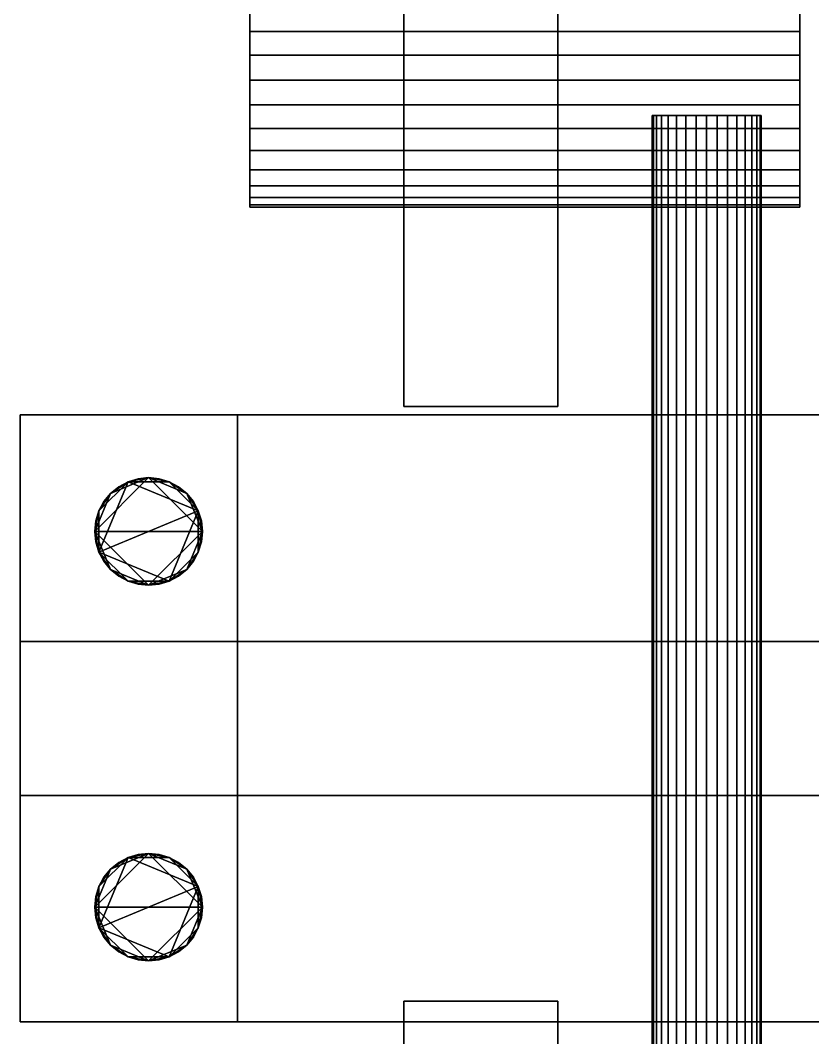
# Model space of a CAD drawing. Header units: metres. Extents: x 0 to 34.6, y -10.7 to 20.6.
# Drawn here: x 0.0964 to 0.1747, y 5.3934 to 5.494 of the extents above; entities that cross this region are included whole.
import ezdxf

# ---------------------------------------------------------------- set-up
doc = ezdxf.new("R2010")
doc.units = ezdxf.units.M
doc.header["$MEASUREMENT"] = 0
doc.layers.get('0').update_dxf_attribs({"linetype": 'CONTINUOUS'})

msp = doc.modelspace()

# ---------------------------------------------------------------- linework, layer by layer
for points in [[(0.1343, 6.99705, 2.5), (0.1343, 6.99705, 2.5), (0.1343, 5.45584, 2.5)], [(0.14954, 6.99705, 2.5), (0.1343, 6.99705, 2.5), (0.1343, 5.45584, 2.5), (0.14954, 5.45584, 2.5)], [(0.1343, 6.99705, 2.5), (0.14954, 6.99705, 2.5), (0.14954, 5.45584, 2.5), (0.1343, 5.45584, 2.5)], [(0.17345, 5.48811, 2.5), (0.17345, 5.497, 2.5), (0.17345, 5.50068, 2.5)], [(0.17345, 5.50068, 2.5), (0.17345, 5.497, 2.5), (0.17345, 5.48811, 2.5)], [(0.17345, 5.48811, 2.5), (0.17345, 5.50068, 2.5), (0.17345, 5.48811, 2.5)], [(0.17345, 5.48811, 2.5), (0.17345, 5.497, 2.5), (0.17345, 5.50068, 2.5)], [(0.17345, 5.50068, 2.5), (0.17345, 5.497, 2.5), (0.17345, 5.48811, 2.5)], [(0.17345, 5.48811, 2.5), (0.17345, 5.50068, 2.5), (0.17345, 5.48811, 2.5)], [(0.11907, 5.49292, 2.5), (0.11907, 5.497, 2.5), (0.11907, 5.49972, 2.5)], [(0.11907, 5.49972, 2.5), (0.11907, 5.497, 2.5), (0.11907, 5.49292, 2.5)], [(0.11907, 5.4833, 2.5), (0.11907, 5.49292, 2.5), (0.11907, 5.49972, 2.5)], [(0.11907, 5.49972, 2.5), (0.11907, 5.49972, 2.5), (0.11907, 5.49292, 2.5)], [(0.11907, 5.4833, 2.5), (0.11907, 5.49972, 2.5), (0.11907, 5.49292, 2.5)], [(0.11907, 5.49292, 2.5), (0.11907, 5.497, 2.5), (0.11907, 5.49972, 2.5)], [(0.11907, 5.49972, 2.5), (0.11907, 5.497, 2.5), (0.11907, 5.49292, 2.5)], [(0.11907, 5.4833, 2.5), (0.11907, 5.49292, 2.5), (0.11907, 5.49972, 2.5)], [(0.11907, 5.49972, 2.5), (0.11907, 5.49972, 2.5), (0.11907, 5.49292, 2.5)], [(0.11907, 5.4833, 2.5), (0.11907, 5.49972, 2.5), (0.11907, 5.49292, 2.5)], [(0.11907, 5.49292, 2.5), (0.11907, 5.49509, 2.5), (0.11907, 5.497, 2.5)], [(0.11907, 5.497, 2.5), (0.11907, 5.49509, 2.5), (0.11907, 5.49292, 2.5)], [(0.11907, 5.49292, 2.5), (0.11907, 5.49509, 2.5), (0.11907, 5.497, 2.5)], [(0.11907, 5.497, 2.5), (0.11907, 5.49509, 2.5), (0.11907, 5.49292, 2.5)], [(0.17345, 5.49292, 2.5), (0.17345, 5.49509, 2.5), (0.17345, 5.497, 2.5)], [(0.17345, 5.497, 2.5), (0.17345, 5.49509, 2.5), (0.17345, 5.49292, 2.5)], [(0.17345, 5.48811, 2.5), (0.17345, 5.49292, 2.5), (0.17345, 5.497, 2.5)], [(0.17345, 5.497, 2.5), (0.17345, 5.49292, 2.5), (0.17345, 5.48811, 2.5)], [(0.17345, 5.49292, 2.5), (0.17345, 5.49509, 2.5), (0.17345, 5.497, 2.5)], [(0.17345, 5.497, 2.5), (0.17345, 5.49509, 2.5), (0.17345, 5.49292, 2.5)], [(0.17345, 5.48811, 2.5), (0.17345, 5.49292, 2.5), (0.17345, 5.497, 2.5)], [(0.17345, 5.497, 2.5), (0.17345, 5.49292, 2.5), (0.17345, 5.48811, 2.5)], [(0.17345, 5.49292, 2.5), (0.17345, 5.49509, 2.5), (0.11907, 5.49509, 2.5), (0.11907, 5.49292, 2.5)], [(0.17345, 5.49509, 2.5), (0.17345, 5.49292, 2.5), (0.11907, 5.49292, 2.5), (0.11907, 5.49509, 2.5)], [(0.17345, 5.49292, 2.5), (0.17345, 5.49509, 2.5), (0.11907, 5.49509, 2.5), (0.11907, 5.49292, 2.5)], [(0.17345, 5.49509, 2.5), (0.17345, 5.49292, 2.5), (0.11907, 5.49292, 2.5), (0.11907, 5.49509, 2.5)], [(0.11907, 5.49292, 2.5), (0.11907, 5.49056, 2.5), (0.11907, 5.48811, 2.5)], [(0.11907, 5.48811, 2.5), (0.11907, 5.49056, 2.5), (0.11907, 5.49292, 2.5)], [(0.11907, 5.49292, 2.5), (0.11907, 5.48811, 2.5), (0.11907, 5.4833, 2.5)], [(0.11907, 5.4833, 2.5), (0.11907, 5.48811, 2.5), (0.11907, 5.49292, 2.5)], [(0.11907, 5.49292, 2.5), (0.11907, 5.4833, 2.5), (0.11907, 5.4765, 2.5)], [(0.11907, 5.49292, 2.5), (0.11907, 5.4765, 2.5), (0.11907, 5.4833, 2.5)], [(0.17345, 5.49056, 2.5), (0.17345, 5.49292, 2.5), (0.11907, 5.49292, 2.5), (0.11907, 5.49056, 2.5)], [(0.17345, 5.49292, 2.5), (0.17345, 5.49056, 2.5), (0.11907, 5.49056, 2.5), (0.11907, 5.49292, 2.5)], [(0.11907, 5.49292, 2.5), (0.11907, 5.49056, 2.5), (0.11907, 5.48811, 2.5)], [(0.11907, 5.48811, 2.5), (0.11907, 5.49056, 2.5), (0.11907, 5.49292, 2.5)], [(0.11907, 5.49292, 2.5), (0.11907, 5.48811, 2.5), (0.11907, 5.4833, 2.5)], [(0.11907, 5.4833, 2.5), (0.11907, 5.48811, 2.5), (0.11907, 5.49292, 2.5)], [(0.11907, 5.49292, 2.5), (0.11907, 5.4833, 2.5), (0.11907, 5.4765, 2.5)], [(0.11907, 5.49292, 2.5), (0.11907, 5.4765, 2.5), (0.11907, 5.4833, 2.5)], [(0.17345, 5.49056, 2.5), (0.17345, 5.49292, 2.5), (0.11907, 5.49292, 2.5), (0.11907, 5.49056, 2.5)], [(0.17345, 5.49292, 2.5), (0.17345, 5.49056, 2.5), (0.11907, 5.49056, 2.5), (0.11907, 5.49292, 2.5)], [(0.17345, 5.48811, 2.5), (0.17345, 5.49056, 2.5), (0.17345, 5.49292, 2.5)], [(0.17345, 5.49292, 2.5), (0.17345, 5.49056, 2.5), (0.17345, 5.48811, 2.5)], [(0.17345, 5.48811, 2.5), (0.17345, 5.49056, 2.5), (0.17345, 5.49292, 2.5)], [(0.17345, 5.49292, 2.5), (0.17345, 5.49056, 2.5), (0.17345, 5.48811, 2.5)], [(0.17345, 5.49056, 2.5), (0.17345, 5.48811, 2.5), (0.11907, 5.48811, 2.5), (0.11907, 5.49056, 2.5)], [(0.17345, 5.48811, 2.5), (0.17345, 5.49056, 2.5), (0.11907, 5.49056, 2.5), (0.11907, 5.48811, 2.5)], [(0.17345, 5.49056, 2.5), (0.17345, 5.48811, 2.5), (0.11907, 5.48811, 2.5), (0.11907, 5.49056, 2.5)], [(0.17345, 5.48811, 2.5), (0.17345, 5.49056, 2.5), (0.11907, 5.49056, 2.5), (0.11907, 5.48811, 2.5)], [(0.11907, 5.48811, 2.5), (0.11907, 5.48566, 2.5), (0.11907, 5.4833, 2.5)], [(0.11907, 5.4833, 2.5), (0.11907, 5.48566, 2.5), (0.11907, 5.48811, 2.5)], [(0.17345, 5.48566, 2.5), (0.17345, 5.48811, 2.5), (0.11907, 5.48811, 2.5), (0.11907, 5.48566, 2.5)], [(0.17345, 5.48811, 2.5), (0.17345, 5.48566, 2.5), (0.11907, 5.48566, 2.5), (0.11907, 5.48811, 2.5)], [(0.11907, 5.48811, 2.5), (0.11907, 5.48566, 2.5), (0.11907, 5.4833, 2.5)], [(0.11907, 5.4833, 2.5), (0.11907, 5.48566, 2.5), (0.11907, 5.48811, 2.5)], [(0.17345, 5.48566, 2.5), (0.17345, 5.48811, 2.5), (0.11907, 5.48811, 2.5), (0.11907, 5.48566, 2.5)], [(0.17345, 5.48811, 2.5), (0.17345, 5.48566, 2.5), (0.11907, 5.48566, 2.5), (0.11907, 5.48811, 2.5)], [(0.17345, 5.48811, 2.5), (0.17345, 5.48566, 2.5), (0.17345, 5.4833, 2.5)], [(0.17345, 5.4833, 2.5), (0.17345, 5.48566, 2.5), (0.17345, 5.48811, 2.5)], [(0.17345, 5.48811, 2.5), (0.17345, 5.4833, 2.5), (0.17345, 5.47922, 2.5)], [(0.17345, 5.47922, 2.5), (0.17345, 5.4833, 2.5), (0.17345, 5.48811, 2.5)], [(0.17345, 5.48811, 2.5), (0.17345, 5.47922, 2.5), (0.17345, 5.47554, 2.5)], [(0.17345, 5.47554, 2.5), (0.17345, 5.47922, 2.5), (0.17345, 5.48811, 2.5)], [(0.17345, 5.48811, 2.5), (0.17345, 5.47554, 2.5), (0.17345, 5.48811, 2.5)], [(0.17345, 5.48811, 2.5), (0.17345, 5.48566, 2.5), (0.17345, 5.4833, 2.5)], [(0.17345, 5.4833, 2.5), (0.17345, 5.48566, 2.5), (0.17345, 5.48811, 2.5)], [(0.17345, 5.48811, 2.5), (0.17345, 5.4833, 2.5), (0.17345, 5.47922, 2.5)], [(0.17345, 5.47922, 2.5), (0.17345, 5.4833, 2.5), (0.17345, 5.48811, 2.5)], [(0.17345, 5.48811, 2.5), (0.17345, 5.47922, 2.5), (0.17345, 5.47554, 2.5)], [(0.17345, 5.47554, 2.5), (0.17345, 5.47922, 2.5), (0.17345, 5.48811, 2.5)], [(0.17345, 5.48811, 2.5), (0.17345, 5.47554, 2.5), (0.17345, 5.48811, 2.5)], [(0.17345, 5.48566, 2.5), (0.17345, 5.4833, 2.5), (0.11907, 5.4833, 2.5), (0.11907, 5.48566, 2.5)], [(0.17345, 5.4833, 2.5), (0.17345, 5.48566, 2.5), (0.11907, 5.48566, 2.5), (0.11907, 5.4833, 2.5)], [(0.17345, 5.48566, 2.5), (0.17345, 5.4833, 2.5), (0.11907, 5.4833, 2.5), (0.11907, 5.48566, 2.5)], [(0.17345, 5.4833, 2.5), (0.17345, 5.48566, 2.5), (0.11907, 5.48566, 2.5), (0.11907, 5.4833, 2.5)], [(0.15928, 5.48459, 2.5), (0.15898, 5.48459, 2.5), (0.15888, 5.48459, 2.5)], [(0.15888, 5.48459, 2.5), (0.15898, 5.48459, 2.5), (0.15928, 5.48459, 2.5)], [(0.16045, 5.48459, 2.5), (0.15928, 5.48459, 2.5), (0.15888, 5.48459, 2.5)], [(0.15888, 5.48459, 2.5), (0.15928, 5.48459, 2.5), (0.16045, 5.48459, 2.5)], [(0.16425, 5.48459, 2.5), (0.16045, 5.48459, 2.5), (0.15888, 5.48459, 2.5)], [(0.15888, 5.48459, 2.5), (0.16045, 5.48459, 2.5), (0.16425, 5.48459, 2.5)], [(0.16425, 5.48459, 2.5), (0.15888, 5.48459, 2.5), (0.16425, 5.48459, 2.5)], [(0.15928, 5.48459, 2.5), (0.15898, 5.48459, 2.5), (0.15888, 5.48459, 2.5)], [(0.15888, 5.48459, 2.5), (0.15898, 5.48459, 2.5), (0.15928, 5.48459, 2.5)], [(0.16045, 5.48459, 2.5), (0.15928, 5.48459, 2.5), (0.15888, 5.48459, 2.5)], [(0.15888, 5.48459, 2.5), (0.15928, 5.48459, 2.5), (0.16045, 5.48459, 2.5)], [(0.16425, 5.48459, 2.5), (0.16045, 5.48459, 2.5), (0.15888, 5.48459, 2.5)], [(0.15888, 5.48459, 2.5), (0.16045, 5.48459, 2.5), (0.16425, 5.48459, 2.5)], [(0.16425, 5.48459, 2.5), (0.15888, 5.48459, 2.5), (0.16425, 5.48459, 2.5)], [(0.15898, 5.36829, 2.5), (0.15888, 5.36829, 2.5), (0.15888, 5.48459, 2.5), (0.15898, 5.48459, 2.5)], [(0.15888, 5.36829, 2.5), (0.15898, 5.36829, 2.5), (0.15898, 5.48459, 2.5), (0.15888, 5.48459, 2.5)], [(0.15898, 5.36829, 2.5), (0.15888, 5.36829, 2.5), (0.15888, 5.48459, 2.5), (0.15898, 5.48459, 2.5)], [(0.15888, 5.36829, 2.5), (0.15898, 5.36829, 2.5), (0.15898, 5.48459, 2.5), (0.15888, 5.48459, 2.5)], [(0.15928, 5.36829, 2.5), (0.15898, 5.36829, 2.5), (0.15898, 5.48459, 2.5), (0.15928, 5.48459, 2.5)], [(0.15898, 5.36829, 2.5), (0.15928, 5.36829, 2.5), (0.15928, 5.48459, 2.5), (0.15898, 5.48459, 2.5)], [(0.15928, 5.36829, 2.5), (0.15898, 5.36829, 2.5), (0.15898, 5.48459, 2.5), (0.15928, 5.48459, 2.5)], [(0.15898, 5.36829, 2.5), (0.15928, 5.36829, 2.5), (0.15928, 5.48459, 2.5), (0.15898, 5.48459, 2.5)], [(0.16045, 5.48459, 2.5), (0.15978, 5.48459, 2.5), (0.15928, 5.48459, 2.5)], [(0.15928, 5.48459, 2.5), (0.15978, 5.48459, 2.5), (0.16045, 5.48459, 2.5)], [(0.16045, 5.48459, 2.5), (0.15978, 5.48459, 2.5), (0.15928, 5.48459, 2.5)], [(0.15928, 5.48459, 2.5), (0.15978, 5.48459, 2.5), (0.16045, 5.48459, 2.5)], [(0.15978, 5.36829, 2.5), (0.15928, 5.36829, 2.5), (0.15928, 5.48459, 2.5), (0.15978, 5.48459, 2.5)], [(0.15928, 5.36829, 2.5), (0.15978, 5.36829, 2.5), (0.15978, 5.48459, 2.5), (0.15928, 5.48459, 2.5)], [(0.15978, 5.36829, 2.5), (0.15928, 5.36829, 2.5), (0.15928, 5.48459, 2.5), (0.15978, 5.48459, 2.5)], [(0.15928, 5.36829, 2.5), (0.15978, 5.36829, 2.5), (0.15978, 5.48459, 2.5), (0.15928, 5.48459, 2.5)], [(0.16045, 5.36829, 2.5), (0.15978, 5.36829, 2.5), (0.15978, 5.48459, 2.5), (0.16045, 5.48459, 2.5)], [(0.16045, 5.36829, 2.5), (0.15978, 5.36829, 2.5), (0.15978, 5.48459, 2.5), (0.16045, 5.48459, 2.5)], [(0.15978, 5.36829, 2.5), (0.16045, 5.36829, 2.5), (0.16045, 5.48459, 2.5), (0.15978, 5.48459, 2.5)], [(0.15978, 5.36829, 2.5), (0.16045, 5.36829, 2.5), (0.16045, 5.48459, 2.5), (0.15978, 5.48459, 2.5)], [(0.16219, 5.48459, 2.5), (0.16126, 5.48459, 2.5), (0.16045, 5.48459, 2.5)], [(0.16045, 5.48459, 2.5), (0.16126, 5.48459, 2.5), (0.16219, 5.48459, 2.5)], [(0.16425, 5.48459, 2.5), (0.16219, 5.48459, 2.5), (0.16045, 5.48459, 2.5)], [(0.16045, 5.48459, 2.5), (0.16219, 5.48459, 2.5), (0.16425, 5.48459, 2.5)], [(0.16219, 5.48459, 2.5), (0.16126, 5.48459, 2.5), (0.16045, 5.48459, 2.5)], [(0.16045, 5.48459, 2.5), (0.16126, 5.48459, 2.5), (0.16219, 5.48459, 2.5)], [(0.16425, 5.48459, 2.5), (0.16219, 5.48459, 2.5), (0.16045, 5.48459, 2.5)], [(0.16045, 5.48459, 2.5), (0.16219, 5.48459, 2.5), (0.16425, 5.48459, 2.5)], [(0.16126, 5.36829, 2.5), (0.16045, 5.36829, 2.5), (0.16045, 5.48459, 2.5), (0.16126, 5.48459, 2.5)], [(0.16126, 5.36829, 2.5), (0.16045, 5.36829, 2.5), (0.16045, 5.48459, 2.5), (0.16126, 5.48459, 2.5)], [(0.16045, 5.36829, 2.5), (0.16126, 5.36829, 2.5), (0.16126, 5.48459, 2.5), (0.16045, 5.48459, 2.5)], [(0.16045, 5.36829, 2.5), (0.16126, 5.36829, 2.5), (0.16126, 5.48459, 2.5), (0.16045, 5.48459, 2.5)], [(0.16219, 5.36829, 2.5), (0.16126, 5.36829, 2.5), (0.16126, 5.48459, 2.5), (0.16219, 5.48459, 2.5)], [(0.16219, 5.36829, 2.5), (0.16126, 5.36829, 2.5), (0.16126, 5.48459, 2.5), (0.16219, 5.48459, 2.5)], [(0.16126, 5.36829, 2.5), (0.16219, 5.36829, 2.5), (0.16219, 5.48459, 2.5), (0.16126, 5.48459, 2.5)], [(0.16126, 5.36829, 2.5), (0.16219, 5.36829, 2.5), (0.16219, 5.48459, 2.5), (0.16126, 5.48459, 2.5)], [(0.16425, 5.48459, 2.5), (0.1632, 5.48459, 2.5), (0.16219, 5.48459, 2.5)], [(0.16219, 5.48459, 2.5), (0.1632, 5.48459, 2.5), (0.16425, 5.48459, 2.5)], [(0.16425, 5.48459, 2.5), (0.1632, 5.48459, 2.5), (0.16219, 5.48459, 2.5)], [(0.16219, 5.48459, 2.5), (0.1632, 5.48459, 2.5), (0.16425, 5.48459, 2.5)], [(0.1632, 5.36829, 2.5), (0.16219, 5.36829, 2.5), (0.16219, 5.48459, 2.5), (0.1632, 5.48459, 2.5)], [(0.1632, 5.36829, 2.5), (0.16219, 5.36829, 2.5), (0.16219, 5.48459, 2.5), (0.1632, 5.48459, 2.5)], [(0.16219, 5.36829, 2.5), (0.1632, 5.36829, 2.5), (0.1632, 5.48459, 2.5), (0.16219, 5.48459, 2.5)], [(0.16219, 5.36829, 2.5), (0.1632, 5.36829, 2.5), (0.1632, 5.48459, 2.5), (0.16219, 5.48459, 2.5)], [(0.16425, 5.36829, 2.5), (0.1632, 5.36829, 2.5), (0.1632, 5.48459, 2.5), (0.16425, 5.48459, 2.5)], [(0.16425, 5.36829, 2.5), (0.1632, 5.36829, 2.5), (0.1632, 5.48459, 2.5), (0.16425, 5.48459, 2.5)], [(0.1632, 5.36829, 2.5), (0.16425, 5.36829, 2.5), (0.16425, 5.48459, 2.5), (0.1632, 5.48459, 2.5)], [(0.1632, 5.36829, 2.5), (0.16425, 5.36829, 2.5), (0.16425, 5.48459, 2.5), (0.1632, 5.48459, 2.5)], [(0.16425, 5.48459, 2.5), (0.1653, 5.48459, 2.5), (0.16631, 5.48459, 2.5)], [(0.16631, 5.48459, 2.5), (0.1653, 5.48459, 2.5), (0.16425, 5.48459, 2.5)], [(0.16425, 5.48459, 2.5), (0.16631, 5.48459, 2.5), (0.16805, 5.48459, 2.5)], [(0.16805, 5.48459, 2.5), (0.16631, 5.48459, 2.5), (0.16425, 5.48459, 2.5)], [(0.16425, 5.48459, 2.5), (0.16805, 5.48459, 2.5), (0.16963, 5.48459, 2.5)], [(0.16963, 5.48459, 2.5), (0.16805, 5.48459, 2.5), (0.16425, 5.48459, 2.5)], [(0.16425, 5.48459, 2.5), (0.16963, 5.48459, 2.5), (0.16425, 5.48459, 2.5)], [(0.16425, 5.48459, 2.5), (0.1653, 5.48459, 2.5), (0.16631, 5.48459, 2.5)], [(0.16631, 5.48459, 2.5), (0.1653, 5.48459, 2.5), (0.16425, 5.48459, 2.5)], [(0.16425, 5.48459, 2.5), (0.16631, 5.48459, 2.5), (0.16805, 5.48459, 2.5)], [(0.16805, 5.48459, 2.5), (0.16631, 5.48459, 2.5), (0.16425, 5.48459, 2.5)], [(0.16425, 5.48459, 2.5), (0.16805, 5.48459, 2.5), (0.16963, 5.48459, 2.5)], [(0.16963, 5.48459, 2.5), (0.16805, 5.48459, 2.5), (0.16425, 5.48459, 2.5)], [(0.16425, 5.48459, 2.5), (0.16963, 5.48459, 2.5), (0.16425, 5.48459, 2.5)], [(0.16425, 5.36829, 2.5), (0.1653, 5.36829, 2.5), (0.1653, 5.48459, 2.5), (0.16425, 5.48459, 2.5)], [(0.1653, 5.36829, 2.5), (0.16425, 5.36829, 2.5), (0.16425, 5.48459, 2.5), (0.1653, 5.48459, 2.5)], [(0.1653, 5.36829, 2.5), (0.16425, 5.36829, 2.5), (0.16425, 5.48459, 2.5), (0.1653, 5.48459, 2.5)], [(0.16425, 5.36829, 2.5), (0.1653, 5.36829, 2.5), (0.1653, 5.48459, 2.5), (0.16425, 5.48459, 2.5)], [(0.1653, 5.36829, 2.5), (0.16631, 5.36829, 2.5), (0.16631, 5.48459, 2.5), (0.1653, 5.48459, 2.5)], [(0.16631, 5.36829, 2.5), (0.1653, 5.36829, 2.5), (0.1653, 5.48459, 2.5), (0.16631, 5.48459, 2.5)], [(0.16631, 5.36829, 2.5), (0.1653, 5.36829, 2.5), (0.1653, 5.48459, 2.5), (0.16631, 5.48459, 2.5)], [(0.1653, 5.36829, 2.5), (0.16631, 5.36829, 2.5), (0.16631, 5.48459, 2.5), (0.1653, 5.48459, 2.5)], [(0.16631, 5.48459, 2.5), (0.16724, 5.48459, 2.5), (0.16805, 5.48459, 2.5)], [(0.16805, 5.48459, 2.5), (0.16724, 5.48459, 2.5), (0.16631, 5.48459, 2.5)], [(0.16631, 5.48459, 2.5), (0.16724, 5.48459, 2.5), (0.16805, 5.48459, 2.5)], [(0.16805, 5.48459, 2.5), (0.16724, 5.48459, 2.5), (0.16631, 5.48459, 2.5)], [(0.16631, 5.36829, 2.5), (0.16724, 5.36829, 2.5), (0.16724, 5.48459, 2.5), (0.16631, 5.48459, 2.5)], [(0.16724, 5.36829, 2.5), (0.16631, 5.36829, 2.5), (0.16631, 5.48459, 2.5), (0.16724, 5.48459, 2.5)], [(0.16724, 5.36829, 2.5), (0.16631, 5.36829, 2.5), (0.16631, 5.48459, 2.5), (0.16724, 5.48459, 2.5)], [(0.16631, 5.36829, 2.5), (0.16724, 5.36829, 2.5), (0.16724, 5.48459, 2.5), (0.16631, 5.48459, 2.5)], [(0.16724, 5.36829, 2.5), (0.16805, 5.36829, 2.5), (0.16805, 5.48459, 2.5), (0.16724, 5.48459, 2.5)], [(0.16805, 5.36829, 2.5), (0.16724, 5.36829, 2.5), (0.16724, 5.48459, 2.5), (0.16805, 5.48459, 2.5)], [(0.16805, 5.36829, 2.5), (0.16724, 5.36829, 2.5), (0.16724, 5.48459, 2.5), (0.16805, 5.48459, 2.5)], [(0.16724, 5.36829, 2.5), (0.16805, 5.36829, 2.5), (0.16805, 5.48459, 2.5), (0.16724, 5.48459, 2.5)], [(0.16805, 5.48459, 2.5), (0.16872, 5.48459, 2.5), (0.16922, 5.48459, 2.5)], [(0.16922, 5.48459, 2.5), (0.16872, 5.48459, 2.5), (0.16805, 5.48459, 2.5)], [(0.16805, 5.48459, 2.5), (0.16922, 5.48459, 2.5), (0.16963, 5.48459, 2.5)], [(0.16963, 5.48459, 2.5), (0.16922, 5.48459, 2.5), (0.16805, 5.48459, 2.5)], [(0.16805, 5.48459, 2.5), (0.16872, 5.48459, 2.5), (0.16922, 5.48459, 2.5)], [(0.16922, 5.48459, 2.5), (0.16872, 5.48459, 2.5), (0.16805, 5.48459, 2.5)], [(0.16805, 5.48459, 2.5), (0.16922, 5.48459, 2.5), (0.16963, 5.48459, 2.5)], [(0.16963, 5.48459, 2.5), (0.16922, 5.48459, 2.5), (0.16805, 5.48459, 2.5)], [(0.16805, 5.36829, 2.5), (0.16872, 5.36829, 2.5), (0.16872, 5.48459, 2.5), (0.16805, 5.48459, 2.5)], [(0.16872, 5.36829, 2.5), (0.16805, 5.36829, 2.5), (0.16805, 5.48459, 2.5), (0.16872, 5.48459, 2.5)], [(0.16872, 5.36829, 2.5), (0.16805, 5.36829, 2.5), (0.16805, 5.48459, 2.5), (0.16872, 5.48459, 2.5)], [(0.16805, 5.36829, 2.5), (0.16872, 5.36829, 2.5), (0.16872, 5.48459, 2.5), (0.16805, 5.48459, 2.5)], [(0.16922, 5.36829, 2.5), (0.16872, 5.36829, 2.5), (0.16872, 5.48459, 2.5), (0.16922, 5.48459, 2.5)], [(0.16872, 5.36829, 2.5), (0.16922, 5.36829, 2.5), (0.16922, 5.48459, 2.5), (0.16872, 5.48459, 2.5)], [(0.16922, 5.36829, 2.5), (0.16872, 5.36829, 2.5), (0.16872, 5.48459, 2.5), (0.16922, 5.48459, 2.5)], [(0.16872, 5.36829, 2.5), (0.16922, 5.36829, 2.5), (0.16922, 5.48459, 2.5), (0.16872, 5.48459, 2.5)], [(0.16922, 5.48459, 2.5), (0.16953, 5.48459, 2.5), (0.16963, 5.48459, 2.5)], [(0.16963, 5.48459, 2.5), (0.16953, 5.48459, 2.5), (0.16922, 5.48459, 2.5)], [(0.16922, 5.48459, 2.5), (0.16953, 5.48459, 2.5), (0.16963, 5.48459, 2.5)], [(0.16963, 5.48459, 2.5), (0.16953, 5.48459, 2.5), (0.16922, 5.48459, 2.5)], [(0.16922, 5.36829, 2.5), (0.16953, 5.36829, 2.5), (0.16953, 5.48459, 2.5), (0.16922, 5.48459, 2.5)], [(0.16953, 5.36829, 2.5), (0.16922, 5.36829, 2.5), (0.16922, 5.48459, 2.5), (0.16953, 5.48459, 2.5)], [(0.16922, 5.36829, 2.5), (0.16953, 5.36829, 2.5), (0.16953, 5.48459, 2.5), (0.16922, 5.48459, 2.5)], [(0.16953, 5.36829, 2.5), (0.16922, 5.36829, 2.5), (0.16922, 5.48459, 2.5), (0.16953, 5.48459, 2.5)], [(0.16953, 5.36829, 2.5), (0.16963, 5.36829, 2.5), (0.16963, 5.48459, 2.5), (0.16953, 5.48459, 2.5)], [(0.16963, 5.36829, 2.5), (0.16953, 5.36829, 2.5), (0.16953, 5.48459, 2.5), (0.16963, 5.48459, 2.5)], [(0.16953, 5.36829, 2.5), (0.16963, 5.36829, 2.5), (0.16963, 5.48459, 2.5), (0.16953, 5.48459, 2.5)], [(0.16963, 5.36829, 2.5), (0.16953, 5.36829, 2.5), (0.16953, 5.48459, 2.5), (0.16963, 5.48459, 2.5)], [(0.11907, 5.4833, 2.5), (0.11907, 5.48113, 2.5), (0.11907, 5.47922, 2.5)], [(0.11907, 5.47922, 2.5), (0.11907, 5.48113, 2.5), (0.11907, 5.4833, 2.5)], [(0.11907, 5.4833, 2.5), (0.11907, 5.47922, 2.5), (0.11907, 5.4765, 2.5)], [(0.11907, 5.4765, 2.5), (0.11907, 5.47922, 2.5), (0.11907, 5.4833, 2.5)], [(0.11907, 5.4765, 2.5), (0.11907, 5.4765, 2.5), (0.11907, 5.4833, 2.5)], [(0.17345, 5.4833, 2.5), (0.17345, 5.48113, 2.5), (0.11907, 5.48113, 2.5), (0.11907, 5.4833, 2.5)], [(0.17345, 5.48113, 2.5), (0.17345, 5.4833, 2.5), (0.11907, 5.4833, 2.5), (0.11907, 5.48113, 2.5)], [(0.11907, 5.4833, 2.5), (0.11907, 5.48113, 2.5), (0.11907, 5.47922, 2.5)], [(0.11907, 5.47922, 2.5), (0.11907, 5.48113, 2.5), (0.11907, 5.4833, 2.5)], [(0.11907, 5.4833, 2.5), (0.11907, 5.47922, 2.5), (0.11907, 5.4765, 2.5)], [(0.11907, 5.4765, 2.5), (0.11907, 5.47922, 2.5), (0.11907, 5.4833, 2.5)], [(0.11907, 5.4765, 2.5), (0.11907, 5.4765, 2.5), (0.11907, 5.4833, 2.5)], [(0.17345, 5.4833, 2.5), (0.17345, 5.48113, 2.5), (0.11907, 5.48113, 2.5), (0.11907, 5.4833, 2.5)], [(0.17345, 5.48113, 2.5), (0.17345, 5.4833, 2.5), (0.11907, 5.4833, 2.5), (0.11907, 5.48113, 2.5)], [(0.17345, 5.4833, 2.5), (0.17345, 5.48113, 2.5), (0.17345, 5.47922, 2.5)], [(0.17345, 5.47922, 2.5), (0.17345, 5.48113, 2.5), (0.17345, 5.4833, 2.5)], [(0.17345, 5.4833, 2.5), (0.17345, 5.48113, 2.5), (0.17345, 5.47922, 2.5)], [(0.17345, 5.47922, 2.5), (0.17345, 5.48113, 2.5), (0.17345, 5.4833, 2.5)], [(0.17345, 5.48113, 2.5), (0.17345, 5.47922, 2.5), (0.11907, 5.47922, 2.5), (0.11907, 5.48113, 2.5)], [(0.17345, 5.47922, 2.5), (0.17345, 5.48113, 2.5), (0.11907, 5.48113, 2.5), (0.11907, 5.47922, 2.5)], [(0.17345, 5.48113, 2.5), (0.17345, 5.47922, 2.5), (0.11907, 5.47922, 2.5), (0.11907, 5.48113, 2.5)], [(0.17345, 5.47922, 2.5), (0.17345, 5.48113, 2.5), (0.11907, 5.48113, 2.5), (0.11907, 5.47922, 2.5)], [(0.11907, 5.47922, 2.5), (0.11907, 5.47766, 2.5), (0.11907, 5.4765, 2.5)], [(0.11907, 5.4765, 2.5), (0.11907, 5.47766, 2.5), (0.11907, 5.47922, 2.5)], [(0.17345, 5.47922, 2.5), (0.17345, 5.47766, 2.5), (0.11907, 5.47766, 2.5), (0.11907, 5.47922, 2.5)], [(0.17345, 5.47766, 2.5), (0.17345, 5.47922, 2.5), (0.11907, 5.47922, 2.5), (0.11907, 5.47766, 2.5)], [(0.11907, 5.47922, 2.5), (0.11907, 5.47766, 2.5), (0.11907, 5.4765, 2.5)], [(0.11907, 5.4765, 2.5), (0.11907, 5.47766, 2.5), (0.11907, 5.47922, 2.5)], [(0.17345, 5.47922, 2.5), (0.17345, 5.47766, 2.5), (0.11907, 5.47766, 2.5), (0.11907, 5.47922, 2.5)], [(0.17345, 5.47766, 2.5), (0.17345, 5.47922, 2.5), (0.11907, 5.47922, 2.5), (0.11907, 5.47766, 2.5)], [(0.17345, 5.47922, 2.5), (0.17345, 5.47766, 2.5), (0.17345, 5.4765, 2.5)], [(0.17345, 5.4765, 2.5), (0.17345, 5.47766, 2.5), (0.17345, 5.47922, 2.5)], [(0.17345, 5.47922, 2.5), (0.17345, 5.4765, 2.5), (0.17345, 5.47554, 2.5)], [(0.17345, 5.47554, 2.5), (0.17345, 5.4765, 2.5), (0.17345, 5.47922, 2.5)], [(0.17345, 5.47922, 2.5), (0.17345, 5.47766, 2.5), (0.17345, 5.4765, 2.5)], [(0.17345, 5.4765, 2.5), (0.17345, 5.47766, 2.5), (0.17345, 5.47922, 2.5)], [(0.17345, 5.47922, 2.5), (0.17345, 5.4765, 2.5), (0.17345, 5.47554, 2.5)], [(0.17345, 5.47554, 2.5), (0.17345, 5.4765, 2.5), (0.17345, 5.47922, 2.5)], [(0.17345, 5.4765, 2.5), (0.17345, 5.47766, 2.5), (0.11907, 5.47766, 2.5), (0.11907, 5.4765, 2.5)], [(0.17345, 5.47766, 2.5), (0.17345, 5.4765, 2.5), (0.11907, 5.4765, 2.5), (0.11907, 5.47766, 2.5)], [(0.17345, 5.4765, 2.5), (0.17345, 5.47766, 2.5), (0.11907, 5.47766, 2.5), (0.11907, 5.4765, 2.5)], [(0.17345, 5.47766, 2.5), (0.17345, 5.4765, 2.5), (0.11907, 5.4765, 2.5), (0.11907, 5.47766, 2.5)], [(0.11907, 5.4765, 2.5), (0.11907, 5.47578, 2.5), (0.11907, 5.47554, 2.5)], [(0.11907, 5.47554, 2.5), (0.11907, 5.47578, 2.5), (0.11907, 5.4765, 2.5)], [(0.11907, 5.4765, 2.5), (0.11907, 5.47554, 2.5), (0.11907, 5.4765, 2.5)], [(0.17345, 5.47578, 2.5), (0.17345, 5.4765, 2.5), (0.11907, 5.4765, 2.5), (0.11907, 5.47578, 2.5)], [(0.17345, 5.4765, 2.5), (0.17345, 5.47578, 2.5), (0.11907, 5.47578, 2.5), (0.11907, 5.4765, 2.5)], [(0.11907, 5.4765, 2.5), (0.11907, 5.47578, 2.5), (0.11907, 5.47554, 2.5)], [(0.11907, 5.47554, 2.5), (0.11907, 5.47578, 2.5), (0.11907, 5.4765, 2.5)], [(0.11907, 5.4765, 2.5), (0.11907, 5.47554, 2.5), (0.11907, 5.4765, 2.5)], [(0.17345, 5.47578, 2.5), (0.17345, 5.4765, 2.5), (0.11907, 5.4765, 2.5), (0.11907, 5.47578, 2.5)], [(0.17345, 5.4765, 2.5), (0.17345, 5.47578, 2.5), (0.11907, 5.47578, 2.5), (0.11907, 5.4765, 2.5)], [(0.17345, 5.47554, 2.5), (0.17345, 5.47578, 2.5), (0.11907, 5.47578, 2.5), (0.11907, 5.47554, 2.5)], [(0.17345, 5.47578, 2.5), (0.17345, 5.47554, 2.5), (0.11907, 5.47554, 2.5), (0.11907, 5.47578, 2.5)], [(0.17345, 5.47554, 2.5), (0.17345, 5.47578, 2.5), (0.11907, 5.47578, 2.5), (0.11907, 5.47554, 2.5)], [(0.17345, 5.47578, 2.5), (0.17345, 5.47554, 2.5), (0.11907, 5.47554, 2.5), (0.11907, 5.47578, 2.5)], [(0.17345, 5.4765, 2.5), (0.17345, 5.47578, 2.5), (0.17345, 5.47554, 2.5)], [(0.17345, 5.47554, 2.5), (0.17345, 5.47578, 2.5), (0.17345, 5.4765, 2.5)], [(0.17345, 5.4765, 2.5), (0.17345, 5.47578, 2.5), (0.17345, 5.47554, 2.5)], [(0.17345, 5.47554, 2.5), (0.17345, 5.47578, 2.5), (0.17345, 5.4765, 2.5)], [(0.1343, 5.45584, 2.5), (0.14954, 5.45584, 2.5), (0.14954, 5.45584, 2.5), (0.1343, 5.45584, 2.5)], [(0.09639, 5.43262, 2.5), (0.09639, 5.455, 2.5), (0.09639, 5.455, 2.5), (0.09639, 5.43262, 2.5)], [(0.09639, 5.455, 2.5), (0.11788, 5.455, 2.5), (0.11788, 5.455, 2.5), (0.09639, 5.455, 2.5)], [(0.09639, 5.43262, 2.5), (0.09639, 5.455, 2.5), (0.11788, 5.455, 2.5), (0.11788, 5.43262, 2.5)], [(0.09639, 5.43262, 2.5), (0.11788, 5.43262, 2.5), (0.11788, 5.455, 2.5), (0.09639, 5.455, 2.5)], [(0.11788, 5.455, 2.5), (0.19819, 5.455, 2.5), (0.19819, 5.455, 2.5), (0.11788, 5.455, 2.5)], [(0.11788, 5.43262, 2.5), (0.11788, 5.455, 2.5), (0.19819, 5.455, 2.5), (0.19819, 5.43262, 2.5)], [(0.11788, 5.43262, 2.5), (0.19819, 5.43262, 2.5), (0.19819, 5.455, 2.5), (0.11788, 5.455, 2.5)], [(0.10908, 5.4488, 2.5), (0.10532, 5.44724, 2.5), (0.10376, 5.44348, 2.5)], [(0.11439, 5.44348, 2.5), (0.10908, 5.4488, 2.5), (0.10376, 5.44348, 2.5)], [(0.10908, 5.4488, 2.5), (0.10704, 5.44839, 2.5), (0.10532, 5.44724, 2.5)], [(0.10908, 5.4488, 2.5), (0.10804, 5.4487, 2.5), (0.10704, 5.44839, 2.5)], [(0.10704, 5.44839, 2.5), (0.10804, 5.4487, 2.5), (0.10908, 5.4488, 2.5)], [(0.10704, 5.44839, 2.5), (0.10908, 5.4488, 2.5), (0.11111, 5.44839, 2.5)], [(0.10704, 5.44839, 2.5), (0.10804, 5.4487, 2.5), (0.10804, 5.4487, 2.5), (0.10704, 5.44839, 2.5)], [(0.10804, 5.4487, 2.5), (0.10908, 5.4488, 2.5), (0.10908, 5.4488, 2.5), (0.10804, 5.4487, 2.5)], [(0.11111, 5.44839, 2.5), (0.11011, 5.4487, 2.5), (0.10908, 5.4488, 2.5)], [(0.11284, 5.44724, 2.5), (0.11111, 5.44839, 2.5), (0.10908, 5.4488, 2.5)], [(0.11439, 5.44348, 2.5), (0.11284, 5.44724, 2.5), (0.10908, 5.4488, 2.5)], [(0.10908, 5.4488, 2.5), (0.11011, 5.4487, 2.5), (0.11111, 5.44839, 2.5)], [(0.10908, 5.4488, 2.5), (0.11011, 5.4487, 2.5), (0.11011, 5.4487, 2.5), (0.10908, 5.4488, 2.5)], [(0.11011, 5.4487, 2.5), (0.11111, 5.44839, 2.5), (0.11111, 5.44839, 2.5), (0.11011, 5.4487, 2.5)], [(0.10417, 5.44552, 2.5), (0.10532, 5.44724, 2.5), (0.10704, 5.44839, 2.5)], [(0.10417, 5.44145, 2.5), (0.10417, 5.44552, 2.5), (0.10704, 5.44839, 2.5)], [(0.10417, 5.44145, 2.5), (0.10704, 5.44839, 2.5), (0.11399, 5.44552, 2.5)], [(0.10704, 5.44839, 2.5), (0.10612, 5.4479, 2.5), (0.10532, 5.44724, 2.5)], [(0.10532, 5.44724, 2.5), (0.10612, 5.4479, 2.5), (0.10704, 5.44839, 2.5)], [(0.10532, 5.44724, 2.5), (0.10612, 5.4479, 2.5), (0.10612, 5.4479, 2.5), (0.10532, 5.44724, 2.5)], [(0.10612, 5.4479, 2.5), (0.10704, 5.44839, 2.5), (0.10704, 5.44839, 2.5), (0.10612, 5.4479, 2.5)], [(0.10704, 5.44839, 2.5), (0.11111, 5.44839, 2.5), (0.11399, 5.44552, 2.5)], [(0.11284, 5.44724, 2.5), (0.11203, 5.4479, 2.5), (0.11111, 5.44839, 2.5)], [(0.11111, 5.44839, 2.5), (0.11203, 5.4479, 2.5), (0.11284, 5.44724, 2.5)], [(0.11111, 5.44839, 2.5), (0.11284, 5.44724, 2.5), (0.11399, 5.44552, 2.5)], [(0.11111, 5.44839, 2.5), (0.11203, 5.4479, 2.5), (0.11203, 5.4479, 2.5), (0.11111, 5.44839, 2.5)], [(0.11203, 5.4479, 2.5), (0.11284, 5.44724, 2.5), (0.11284, 5.44724, 2.5), (0.11203, 5.4479, 2.5)], [(0.10532, 5.44724, 2.5), (0.10417, 5.44552, 2.5), (0.10376, 5.44348, 2.5)], [(0.10532, 5.44724, 2.5), (0.10466, 5.44644, 2.5), (0.10417, 5.44552, 2.5)], [(0.10417, 5.44552, 2.5), (0.10466, 5.44644, 2.5), (0.10532, 5.44724, 2.5)], [(0.10466, 5.44644, 2.5), (0.10532, 5.44724, 2.5), (0.10532, 5.44724, 2.5), (0.10466, 5.44644, 2.5)], [(0.11399, 5.44552, 2.5), (0.1135, 5.44644, 2.5), (0.11284, 5.44724, 2.5)], [(0.11439, 5.44348, 2.5), (0.11399, 5.44552, 2.5), (0.11284, 5.44724, 2.5)], [(0.11284, 5.44724, 2.5), (0.1135, 5.44644, 2.5), (0.11399, 5.44552, 2.5)], [(0.11284, 5.44724, 2.5), (0.1135, 5.44644, 2.5), (0.1135, 5.44644, 2.5), (0.11284, 5.44724, 2.5)], [(0.10417, 5.44552, 2.5), (0.10466, 5.44644, 2.5), (0.10466, 5.44644, 2.5), (0.10417, 5.44552, 2.5)], [(0.1135, 5.44644, 2.5), (0.11399, 5.44552, 2.5), (0.11399, 5.44552, 2.5), (0.1135, 5.44644, 2.5)], [(0.10417, 5.44552, 2.5), (0.10386, 5.44452, 2.5), (0.10376, 5.44348, 2.5)], [(0.10376, 5.44348, 2.5), (0.10386, 5.44452, 2.5), (0.10417, 5.44552, 2.5)], [(0.10417, 5.44145, 2.5), (0.10376, 5.44348, 2.5), (0.10417, 5.44552, 2.5)], [(0.10386, 5.44452, 2.5), (0.10417, 5.44552, 2.5), (0.10417, 5.44552, 2.5), (0.10386, 5.44452, 2.5)], [(0.11399, 5.44552, 2.5), (0.11111, 5.43857, 2.5), (0.10417, 5.44145, 2.5)], [(0.11399, 5.44552, 2.5), (0.11399, 5.44145, 2.5), (0.11111, 5.43857, 2.5)], [(0.11439, 5.44348, 2.5), (0.11429, 5.44452, 2.5), (0.11399, 5.44552, 2.5)], [(0.11399, 5.44552, 2.5), (0.11429, 5.44452, 2.5), (0.11439, 5.44348, 2.5)], [(0.11399, 5.44552, 2.5), (0.11439, 5.44348, 2.5), (0.11399, 5.44145, 2.5)], [(0.11399, 5.44552, 2.5), (0.11429, 5.44452, 2.5), (0.11429, 5.44452, 2.5), (0.11399, 5.44552, 2.5)], [(0.10376, 5.44348, 2.5), (0.10386, 5.44452, 2.5), (0.10386, 5.44452, 2.5), (0.10376, 5.44348, 2.5)], [(0.11429, 5.44452, 2.5), (0.11439, 5.44348, 2.5), (0.11439, 5.44348, 2.5), (0.11429, 5.44452, 2.5)], [(0.10376, 5.44348, 2.5), (0.10386, 5.44244, 2.5), (0.10417, 5.44145, 2.5)], [(0.10376, 5.44348, 2.5), (0.10417, 5.44145, 2.5), (0.10532, 5.43972, 2.5)], [(0.10376, 5.44348, 2.5), (0.10532, 5.43972, 2.5), (0.10908, 5.43817, 2.5)], [(0.10376, 5.44348, 2.5), (0.10908, 5.43817, 2.5), (0.11439, 5.44348, 2.5)], [(0.10417, 5.44145, 2.5), (0.10386, 5.44244, 2.5), (0.10376, 5.44348, 2.5)], [(0.10386, 5.44244, 2.5), (0.10376, 5.44348, 2.5), (0.10376, 5.44348, 2.5), (0.10386, 5.44244, 2.5)], [(0.10908, 5.43817, 2.5), (0.11284, 5.43972, 2.5), (0.11439, 5.44348, 2.5)], [(0.11284, 5.43972, 2.5), (0.11399, 5.44145, 2.5), (0.11439, 5.44348, 2.5)], [(0.11399, 5.44145, 2.5), (0.11429, 5.44244, 2.5), (0.11439, 5.44348, 2.5)], [(0.11439, 5.44348, 2.5), (0.11429, 5.44244, 2.5), (0.11399, 5.44145, 2.5)], [(0.11439, 5.44348, 2.5), (0.11429, 5.44244, 2.5), (0.11429, 5.44244, 2.5), (0.11439, 5.44348, 2.5)], [(0.10417, 5.44145, 2.5), (0.10386, 5.44244, 2.5), (0.10386, 5.44244, 2.5), (0.10417, 5.44145, 2.5)], [(0.11429, 5.44244, 2.5), (0.11399, 5.44145, 2.5), (0.11399, 5.44145, 2.5), (0.11429, 5.44244, 2.5)], [(0.10417, 5.44145, 2.5), (0.10466, 5.44053, 2.5), (0.10532, 5.43972, 2.5)], [(0.10532, 5.43972, 2.5), (0.10466, 5.44053, 2.5), (0.10417, 5.44145, 2.5)], [(0.10704, 5.43857, 2.5), (0.10532, 5.43972, 2.5), (0.10417, 5.44145, 2.5)], [(0.11111, 5.43857, 2.5), (0.10704, 5.43857, 2.5), (0.10417, 5.44145, 2.5)], [(0.10466, 5.44053, 2.5), (0.10417, 5.44145, 2.5), (0.10417, 5.44145, 2.5), (0.10466, 5.44053, 2.5)], [(0.11399, 5.44145, 2.5), (0.11284, 5.43972, 2.5), (0.11111, 5.43857, 2.5)], [(0.11284, 5.43972, 2.5), (0.1135, 5.44053, 2.5), (0.11399, 5.44145, 2.5)], [(0.11399, 5.44145, 2.5), (0.1135, 5.44053, 2.5), (0.11284, 5.43972, 2.5)], [(0.11399, 5.44145, 2.5), (0.1135, 5.44053, 2.5), (0.1135, 5.44053, 2.5), (0.11399, 5.44145, 2.5)], [(0.10532, 5.43972, 2.5), (0.10466, 5.44053, 2.5), (0.10466, 5.44053, 2.5), (0.10532, 5.43972, 2.5)], [(0.10532, 5.43972, 2.5), (0.10612, 5.43906, 2.5), (0.10704, 5.43857, 2.5)], [(0.10532, 5.43972, 2.5), (0.10704, 5.43857, 2.5), (0.10908, 5.43817, 2.5)], [(0.10704, 5.43857, 2.5), (0.10612, 5.43906, 2.5), (0.10532, 5.43972, 2.5)], [(0.10612, 5.43906, 2.5), (0.10532, 5.43972, 2.5), (0.10532, 5.43972, 2.5), (0.10612, 5.43906, 2.5)], [(0.10908, 5.43817, 2.5), (0.11111, 5.43857, 2.5), (0.11284, 5.43972, 2.5)], [(0.11111, 5.43857, 2.5), (0.11203, 5.43906, 2.5), (0.11284, 5.43972, 2.5)], [(0.11284, 5.43972, 2.5), (0.11203, 5.43906, 2.5), (0.11111, 5.43857, 2.5)], [(0.11284, 5.43972, 2.5), (0.11203, 5.43906, 2.5), (0.11203, 5.43906, 2.5), (0.11284, 5.43972, 2.5)], [(0.1135, 5.44053, 2.5), (0.11284, 5.43972, 2.5), (0.11284, 5.43972, 2.5), (0.1135, 5.44053, 2.5)], [(0.10704, 5.43857, 2.5), (0.10612, 5.43906, 2.5), (0.10612, 5.43906, 2.5), (0.10704, 5.43857, 2.5)], [(0.10704, 5.43857, 2.5), (0.10804, 5.43827, 2.5), (0.10908, 5.43817, 2.5)], [(0.10908, 5.43817, 2.5), (0.10804, 5.43827, 2.5), (0.10704, 5.43857, 2.5)], [(0.11111, 5.43857, 2.5), (0.10908, 5.43817, 2.5), (0.10704, 5.43857, 2.5)], [(0.10804, 5.43827, 2.5), (0.10704, 5.43857, 2.5), (0.10704, 5.43857, 2.5), (0.10804, 5.43827, 2.5)], [(0.10908, 5.43817, 2.5), (0.11011, 5.43827, 2.5), (0.11111, 5.43857, 2.5)], [(0.11111, 5.43857, 2.5), (0.11011, 5.43827, 2.5), (0.10908, 5.43817, 2.5)], [(0.11111, 5.43857, 2.5), (0.11011, 5.43827, 2.5), (0.11011, 5.43827, 2.5), (0.11111, 5.43857, 2.5)], [(0.11203, 5.43906, 2.5), (0.11111, 5.43857, 2.5), (0.11111, 5.43857, 2.5), (0.11203, 5.43906, 2.5)], [(0.10908, 5.43817, 2.5), (0.10804, 5.43827, 2.5), (0.10804, 5.43827, 2.5), (0.10908, 5.43817, 2.5)], [(0.11011, 5.43827, 2.5), (0.10908, 5.43817, 2.5), (0.10908, 5.43817, 2.5), (0.11011, 5.43827, 2.5)], [(0.09639, 5.41738, 2.5), (0.09639, 5.43262, 2.5), (0.09639, 5.43262, 2.5), (0.09639, 5.41738, 2.5)], [(0.09639, 5.41738, 2.5), (0.11788, 5.41738, 2.5), (0.11788, 5.43262, 2.5), (0.09639, 5.43262, 2.5)], [(0.09639, 5.41738, 2.5), (0.09639, 5.43262, 2.5), (0.11788, 5.43262, 2.5), (0.11788, 5.41738, 2.5)], [(0.11788, 5.41738, 2.5), (0.19819, 5.41738, 2.5), (0.19819, 5.43262, 2.5), (0.11788, 5.43262, 2.5)], [(0.11788, 5.41738, 2.5), (0.11788, 5.43262, 2.5), (0.19819, 5.43262, 2.5), (0.19819, 5.41738, 2.5)], [(0.11788, 5.43262, 2.5), (0.19819, 5.43262, 2.5), (0.19819, 5.43262, 2.5), (0.11788, 5.43262, 2.5)], [(0.11788, 5.41738, 2.5), (0.11788, 5.43262, 2.5), (0.11788, 5.43262, 2.5), (0.11788, 5.41738, 2.5)], [(0.09639, 5.395, 2.5), (0.09639, 5.41738, 2.5), (0.09639, 5.41738, 2.5), (0.09639, 5.395, 2.5)], [(0.09639, 5.395, 2.5), (0.11788, 5.395, 2.5), (0.11788, 5.41738, 2.5), (0.09639, 5.41738, 2.5)], [(0.09639, 5.395, 2.5), (0.09639, 5.41738, 2.5), (0.11788, 5.41738, 2.5), (0.11788, 5.395, 2.5)], [(0.11788, 5.395, 2.5), (0.19819, 5.395, 2.5), (0.19819, 5.41738, 2.5), (0.11788, 5.41738, 2.5)], [(0.11788, 5.395, 2.5), (0.11788, 5.41738, 2.5), (0.19819, 5.41738, 2.5), (0.19819, 5.395, 2.5)], [(0.19819, 5.41738, 2.5), (0.11788, 5.41738, 2.5), (0.11788, 5.41738, 2.5), (0.19819, 5.41738, 2.5)], [(0.10908, 5.41166, 2.5), (0.10532, 5.4101, 2.5), (0.10376, 5.40634, 2.5)], [(0.11439, 5.40634, 2.5), (0.10908, 5.41166, 2.5), (0.10376, 5.40634, 2.5)], [(0.10908, 5.41166, 2.5), (0.10704, 5.41125, 2.5), (0.10532, 5.4101, 2.5)], [(0.10908, 5.41166, 2.5), (0.10804, 5.41156, 2.5), (0.10704, 5.41125, 2.5)], [(0.10704, 5.41125, 2.5), (0.10804, 5.41156, 2.5), (0.10908, 5.41166, 2.5)], [(0.10704, 5.41125, 2.5), (0.10908, 5.41166, 2.5), (0.11111, 5.41125, 2.5)], [(0.10704, 5.41125, 2.5), (0.10804, 5.41156, 2.5), (0.10804, 5.41156, 2.5), (0.10704, 5.41125, 2.5)], [(0.10804, 5.41156, 2.5), (0.10908, 5.41166, 2.5), (0.10908, 5.41166, 2.5), (0.10804, 5.41156, 2.5)], [(0.11111, 5.41125, 2.5), (0.11011, 5.41156, 2.5), (0.10908, 5.41166, 2.5)], [(0.11284, 5.4101, 2.5), (0.11111, 5.41125, 2.5), (0.10908, 5.41166, 2.5)], [(0.11439, 5.40634, 2.5), (0.11284, 5.4101, 2.5), (0.10908, 5.41166, 2.5)], [(0.10908, 5.41166, 2.5), (0.11011, 5.41156, 2.5), (0.11111, 5.41125, 2.5)], [(0.10908, 5.41166, 2.5), (0.11011, 5.41156, 2.5), (0.11011, 5.41156, 2.5), (0.10908, 5.41166, 2.5)], [(0.11011, 5.41156, 2.5), (0.11111, 5.41125, 2.5), (0.11111, 5.41125, 2.5), (0.11011, 5.41156, 2.5)], [(0.10417, 5.40838, 2.5), (0.10532, 5.4101, 2.5), (0.10704, 5.41125, 2.5)], [(0.10417, 5.40431, 2.5), (0.10417, 5.40838, 2.5), (0.10704, 5.41125, 2.5)], [(0.10417, 5.40431, 2.5), (0.10704, 5.41125, 2.5), (0.11399, 5.40838, 2.5)], [(0.10704, 5.41125, 2.5), (0.10612, 5.41076, 2.5), (0.10532, 5.4101, 2.5)], [(0.10532, 5.4101, 2.5), (0.10612, 5.41076, 2.5), (0.10704, 5.41125, 2.5)], [(0.10532, 5.4101, 2.5), (0.10612, 5.41076, 2.5), (0.10612, 5.41076, 2.5), (0.10532, 5.4101, 2.5)], [(0.10612, 5.41076, 2.5), (0.10704, 5.41125, 2.5), (0.10704, 5.41125, 2.5), (0.10612, 5.41076, 2.5)], [(0.10704, 5.41125, 2.5), (0.11111, 5.41125, 2.5), (0.11399, 5.40838, 2.5)], [(0.11284, 5.4101, 2.5), (0.11203, 5.41076, 2.5), (0.11111, 5.41125, 2.5)], [(0.11111, 5.41125, 2.5), (0.11203, 5.41076, 2.5), (0.11284, 5.4101, 2.5)], [(0.11111, 5.41125, 2.5), (0.11284, 5.4101, 2.5), (0.11399, 5.40838, 2.5)], [(0.11111, 5.41125, 2.5), (0.11203, 5.41076, 2.5), (0.11203, 5.41076, 2.5), (0.11111, 5.41125, 2.5)], [(0.11203, 5.41076, 2.5), (0.11284, 5.4101, 2.5), (0.11284, 5.4101, 2.5), (0.11203, 5.41076, 2.5)], [(0.10532, 5.4101, 2.5), (0.10417, 5.40838, 2.5), (0.10376, 5.40634, 2.5)], [(0.10532, 5.4101, 2.5), (0.10466, 5.4093, 2.5), (0.10417, 5.40838, 2.5)], [(0.10417, 5.40838, 2.5), (0.10466, 5.4093, 2.5), (0.10532, 5.4101, 2.5)], [(0.10466, 5.4093, 2.5), (0.10532, 5.4101, 2.5), (0.10532, 5.4101, 2.5), (0.10466, 5.4093, 2.5)], [(0.11399, 5.40838, 2.5), (0.1135, 5.4093, 2.5), (0.11284, 5.4101, 2.5)], [(0.11439, 5.40634, 2.5), (0.11399, 5.40838, 2.5), (0.11284, 5.4101, 2.5)], [(0.11284, 5.4101, 2.5), (0.1135, 5.4093, 2.5), (0.11399, 5.40838, 2.5)], [(0.11284, 5.4101, 2.5), (0.1135, 5.4093, 2.5), (0.1135, 5.4093, 2.5), (0.11284, 5.4101, 2.5)], [(0.10417, 5.40838, 2.5), (0.10466, 5.4093, 2.5), (0.10466, 5.4093, 2.5), (0.10417, 5.40838, 2.5)], [(0.1135, 5.4093, 2.5), (0.11399, 5.40838, 2.5), (0.11399, 5.40838, 2.5), (0.1135, 5.4093, 2.5)], [(0.10417, 5.40838, 2.5), (0.10386, 5.40738, 2.5), (0.10376, 5.40634, 2.5)], [(0.10376, 5.40634, 2.5), (0.10386, 5.40738, 2.5), (0.10417, 5.40838, 2.5)], [(0.10417, 5.40431, 2.5), (0.10376, 5.40634, 2.5), (0.10417, 5.40838, 2.5)], [(0.10376, 5.40634, 2.5), (0.10386, 5.40738, 2.5), (0.10386, 5.40738, 2.5), (0.10376, 5.40634, 2.5)], [(0.10386, 5.40738, 2.5), (0.10417, 5.40838, 2.5), (0.10417, 5.40838, 2.5), (0.10386, 5.40738, 2.5)], [(0.11399, 5.40838, 2.5), (0.11111, 5.40143, 2.5), (0.10417, 5.40431, 2.5)], [(0.11399, 5.40838, 2.5), (0.11399, 5.40431, 2.5), (0.11111, 5.40143, 2.5)], [(0.11439, 5.40634, 2.5), (0.11429, 5.40738, 2.5), (0.11399, 5.40838, 2.5)], [(0.11399, 5.40838, 2.5), (0.11429, 5.40738, 2.5), (0.11439, 5.40634, 2.5)], [(0.11399, 5.40838, 2.5), (0.11439, 5.40634, 2.5), (0.11399, 5.40431, 2.5)], [(0.11399, 5.40838, 2.5), (0.11429, 5.40738, 2.5), (0.11429, 5.40738, 2.5), (0.11399, 5.40838, 2.5)], [(0.11429, 5.40738, 2.5), (0.11439, 5.40634, 2.5), (0.11439, 5.40634, 2.5), (0.11429, 5.40738, 2.5)], [(0.10376, 5.40634, 2.5), (0.10386, 5.4053, 2.5), (0.10417, 5.40431, 2.5)], [(0.10376, 5.40634, 2.5), (0.10417, 5.40431, 2.5), (0.10532, 5.40258, 2.5)], [(0.10376, 5.40634, 2.5), (0.10532, 5.40258, 2.5), (0.10908, 5.40102, 2.5)], [(0.10376, 5.40634, 2.5), (0.10908, 5.40102, 2.5), (0.11439, 5.40634, 2.5)], [(0.10417, 5.40431, 2.5), (0.10386, 5.4053, 2.5), (0.10376, 5.40634, 2.5)], [(0.10386, 5.4053, 2.5), (0.10376, 5.40634, 2.5), (0.10376, 5.40634, 2.5), (0.10386, 5.4053, 2.5)], [(0.10908, 5.40102, 2.5), (0.11284, 5.40258, 2.5), (0.11439, 5.40634, 2.5)], [(0.11284, 5.40258, 2.5), (0.11399, 5.40431, 2.5), (0.11439, 5.40634, 2.5)], [(0.11399, 5.40431, 2.5), (0.11429, 5.4053, 2.5), (0.11439, 5.40634, 2.5)], [(0.11439, 5.40634, 2.5), (0.11429, 5.4053, 2.5), (0.11399, 5.40431, 2.5)], [(0.11439, 5.40634, 2.5), (0.11429, 5.4053, 2.5), (0.11429, 5.4053, 2.5), (0.11439, 5.40634, 2.5)], [(0.10417, 5.40431, 2.5), (0.10386, 5.4053, 2.5), (0.10386, 5.4053, 2.5), (0.10417, 5.40431, 2.5)], [(0.11429, 5.4053, 2.5), (0.11399, 5.40431, 2.5), (0.11399, 5.40431, 2.5), (0.11429, 5.4053, 2.5)], [(0.10417, 5.40431, 2.5), (0.10466, 5.40339, 2.5), (0.10532, 5.40258, 2.5)], [(0.10532, 5.40258, 2.5), (0.10466, 5.40339, 2.5), (0.10417, 5.40431, 2.5)], [(0.10704, 5.40143, 2.5), (0.10532, 5.40258, 2.5), (0.10417, 5.40431, 2.5)], [(0.11111, 5.40143, 2.5), (0.10704, 5.40143, 2.5), (0.10417, 5.40431, 2.5)], [(0.10466, 5.40339, 2.5), (0.10417, 5.40431, 2.5), (0.10417, 5.40431, 2.5), (0.10466, 5.40339, 2.5)], [(0.10532, 5.40258, 2.5), (0.10466, 5.40339, 2.5), (0.10466, 5.40339, 2.5), (0.10532, 5.40258, 2.5)], [(0.11399, 5.40431, 2.5), (0.11284, 5.40258, 2.5), (0.11111, 5.40143, 2.5)], [(0.11284, 5.40258, 2.5), (0.1135, 5.40339, 2.5), (0.11399, 5.40431, 2.5)], [(0.11399, 5.40431, 2.5), (0.1135, 5.40339, 2.5), (0.11284, 5.40258, 2.5)], [(0.1135, 5.40339, 2.5), (0.11284, 5.40258, 2.5), (0.11284, 5.40258, 2.5), (0.1135, 5.40339, 2.5)], [(0.11399, 5.40431, 2.5), (0.1135, 5.40339, 2.5), (0.1135, 5.40339, 2.5), (0.11399, 5.40431, 2.5)], [(0.10532, 5.40258, 2.5), (0.10612, 5.40192, 2.5), (0.10704, 5.40143, 2.5)], [(0.10532, 5.40258, 2.5), (0.10704, 5.40143, 2.5), (0.10908, 5.40102, 2.5)], [(0.10704, 5.40143, 2.5), (0.10612, 5.40192, 2.5), (0.10532, 5.40258, 2.5)], [(0.10612, 5.40192, 2.5), (0.10532, 5.40258, 2.5), (0.10532, 5.40258, 2.5), (0.10612, 5.40192, 2.5)], [(0.10908, 5.40102, 2.5), (0.11111, 5.40143, 2.5), (0.11284, 5.40258, 2.5)], [(0.11111, 5.40143, 2.5), (0.11203, 5.40192, 2.5), (0.11284, 5.40258, 2.5)], [(0.11284, 5.40258, 2.5), (0.11203, 5.40192, 2.5), (0.11111, 5.40143, 2.5)], [(0.11284, 5.40258, 2.5), (0.11203, 5.40192, 2.5), (0.11203, 5.40192, 2.5), (0.11284, 5.40258, 2.5)], [(0.10704, 5.40143, 2.5), (0.10612, 5.40192, 2.5), (0.10612, 5.40192, 2.5), (0.10704, 5.40143, 2.5)], [(0.10704, 5.40143, 2.5), (0.10804, 5.40113, 2.5), (0.10908, 5.40102, 2.5)], [(0.10908, 5.40102, 2.5), (0.10804, 5.40113, 2.5), (0.10704, 5.40143, 2.5)], [(0.11111, 5.40143, 2.5), (0.10908, 5.40102, 2.5), (0.10704, 5.40143, 2.5)], [(0.10804, 5.40113, 2.5), (0.10704, 5.40143, 2.5), (0.10704, 5.40143, 2.5), (0.10804, 5.40113, 2.5)], [(0.10908, 5.40102, 2.5), (0.11011, 5.40113, 2.5), (0.11111, 5.40143, 2.5)], [(0.11111, 5.40143, 2.5), (0.11011, 5.40113, 2.5), (0.10908, 5.40102, 2.5)], [(0.11111, 5.40143, 2.5), (0.11011, 5.40113, 2.5), (0.11011, 5.40113, 2.5), (0.11111, 5.40143, 2.5)], [(0.11203, 5.40192, 2.5), (0.11111, 5.40143, 2.5), (0.11111, 5.40143, 2.5), (0.11203, 5.40192, 2.5)], [(0.10908, 5.40102, 2.5), (0.10804, 5.40113, 2.5), (0.10804, 5.40113, 2.5), (0.10908, 5.40102, 2.5)], [(0.11011, 5.40113, 2.5), (0.10908, 5.40102, 2.5), (0.10908, 5.40102, 2.5), (0.11011, 5.40113, 2.5)], [(0.1343, 5.39705, 2.5), (0.1343, 5.39705, 2.5), (0.14954, 5.39705, 2.5)], [(0.1343, 5.39705, 2.5), (0.1343, 5.39705, 2.5), (0.1343, 3.85584, 2.5)], [(0.14954, 5.39705, 2.5), (0.1343, 5.39705, 2.5), (0.1343, 3.85584, 2.5), (0.14954, 3.85584, 2.5)], [(0.1343, 5.39705, 2.5), (0.14954, 5.39705, 2.5), (0.14954, 3.85584, 2.5), (0.1343, 3.85584, 2.5)], [(0.11788, 5.395, 2.5), (0.09639, 5.395, 2.5), (0.09639, 5.395, 2.5), (0.11788, 5.395, 2.5)], [(0.19819, 5.395, 2.5), (0.11788, 5.395, 2.5), (0.11788, 5.395, 2.5), (0.19819, 5.395, 2.5)]]:
    msp.add_3dface(points)

doc.saveas('drawing.dxf')
